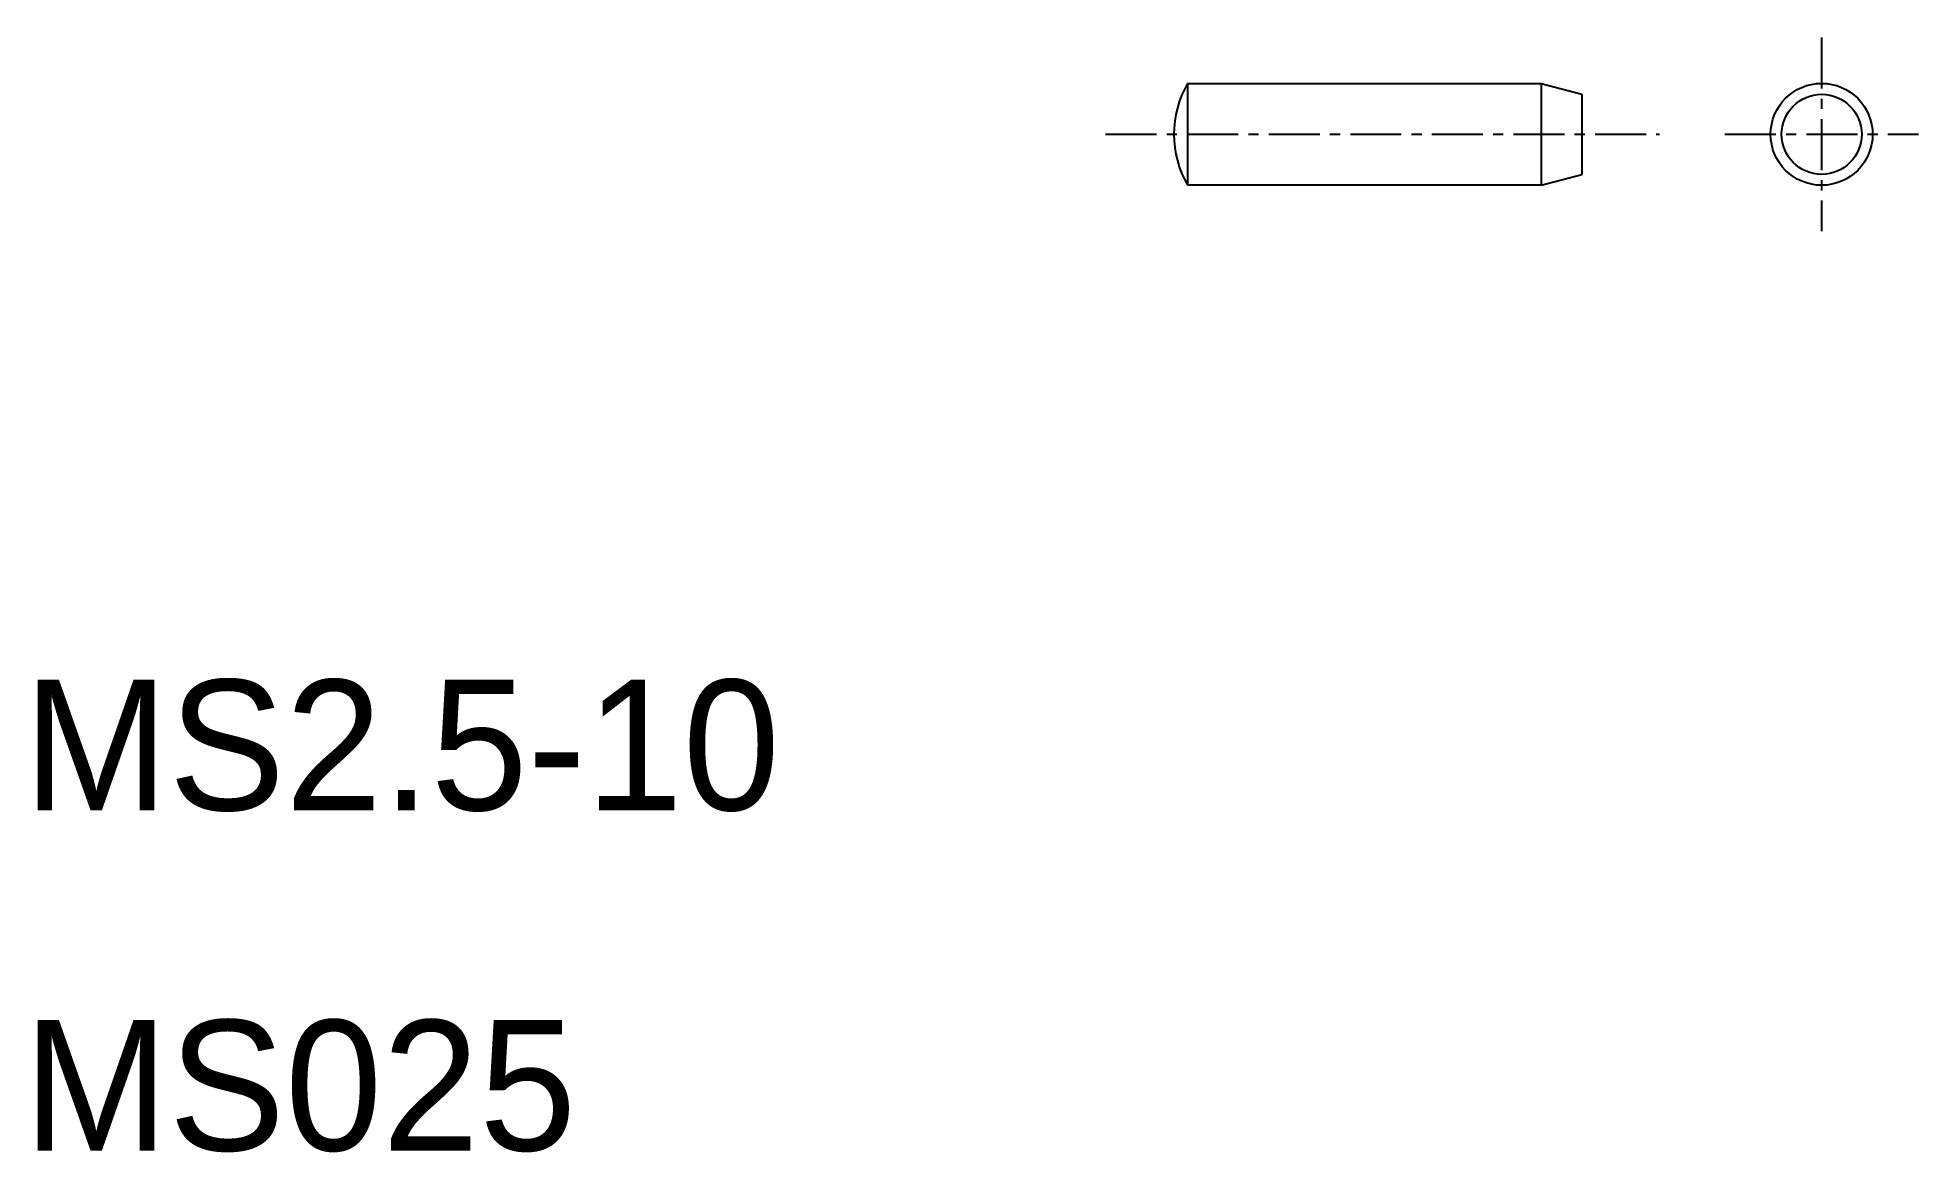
# Model space of a CAD drawing. Extents: x 59 to 105.1, y 127.1 to 154.4.
import ezdxf

# ---------------------------------------------------------------- set-up
doc = ezdxf.new("R2010")
doc.units = 0
doc.linetypes.add('CENTER', pattern=[2, 1.25, -0.25, 0.25, -0.25])
doc.layers.get('0').update_dxf_attribs({"linetype": 'CONTINUOUS'})
doc.layers.add('CENTER', color=1, linetype='CENTER')

msp = doc.modelspace()

# ---------------------------------------------------------------- linework, layer by layer
at = {"color": 7, "linetype": 'CONTINUOUS'}
for p, q in [((87.187, 153.319), (87.187, 150.819)), ((87.187, 153.319), (95.852, 153.319)), ((95.852, 153.319), (96.852, 153.051)), ((95.852, 153.319), (95.852, 150.819)), ((96.852, 153.051), (96.852, 151.087)), ((95.852, 150.819), (87.187, 150.819)), ((89.645, 150.819), (89.645, 150.819)), ((90.874, 150.819), (90.874, 150.819)), ((95.852, 150.819), (96.852, 151.087))]:
    msp.add_line(p, q, dxfattribs=at)
for radius in [1.25, 0.982]:
    msp.add_circle((102.731, 152.069), radius, dxfattribs=at)
msp.add_arc((89.352, 152.069), 2.5, 150, 210, dxfattribs=at)
msp.add_arc((89.352, 152.069), 2.5, 150, 210, dxfattribs=at)
msp.add_arc((89.352, 152.069), 2.5, 150, 210, dxfattribs=at)
at = {"layer": 'CENTER', "color": 1, "linetype": 'CENTER'}
for p, q in [((102.731, 154.442), (102.731, 149.696)), ((85.176, 152.069), (98.753, 152.069)), ((100.358, 152.069), (105.103, 152.069))]:
    msp.add_line(p, q, dxfattribs=at)

# ---------------------------------------------------------------- texts
at = {"color": 7, "linetype": 'CONTINUOUS'}
for s, p in [('MS2.5-10', (58.639, 135.488)), ('MS025', (58.639, 127.139))]:
    msp.add_text(s, height=3.2, dxfattribs=at).set_placement(p)

doc.saveas('drawing.dxf')
